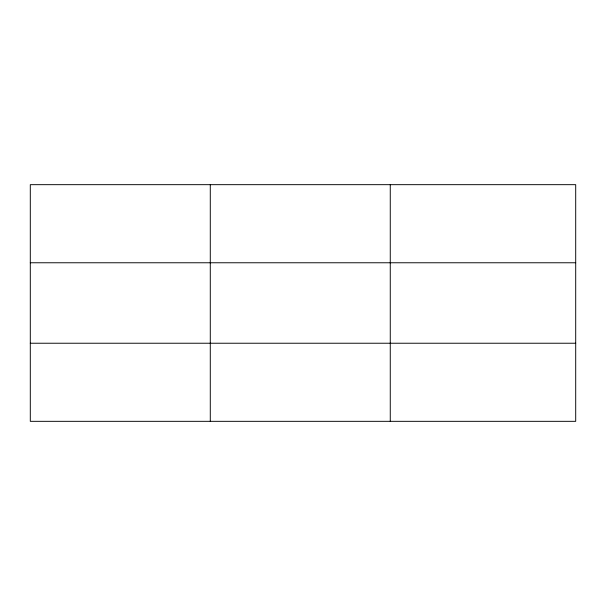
<?xml version="1.0" encoding="UTF-8"?>
<svg xmlns="http://www.w3.org/2000/svg" width="606" height="606" viewBox="0 0 606 606"><rect width="100%" height="100%" fill="white"/><g stroke="black" fill="none" stroke-linecap="round" stroke-linejoin="round"><path stroke-width="0.91" d="M210.282 421.329L210.282 184.671M390.264 421.329L390.264 184.671M575.7 262.769L575.7 184.671L30.3 184.671L30.3 421.329L575.7 421.329L575.7 262.769L30.3 262.769M30.3 343.231L575.7 343.231"/></g></svg>
